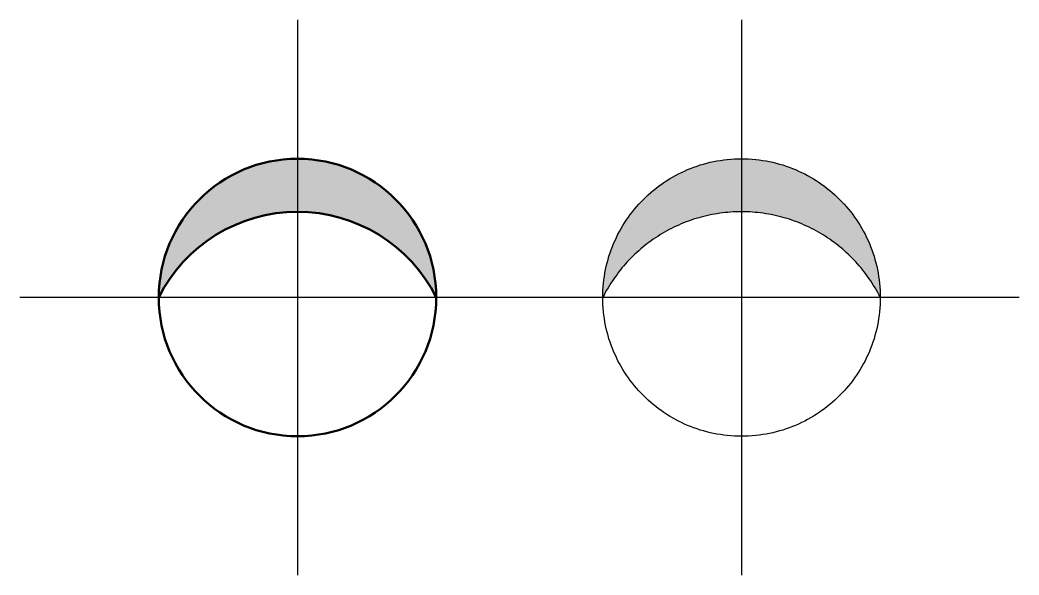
# Model space of a CAD drawing. Header units: millimetres. Extents: x -5302 to 21798, y 61761 to 66330.
# Drawn here: x 5633 to 6353, y 65930 to 66330 of the extents above; entities that cross this region are included whole.
import ezdxf

# ---------------------------------------------------------------- set-up
doc = ezdxf.new("R2010")
doc.units = ezdxf.units.MM
doc.header["$LTSCALE"] = 10
doc.linetypes.add('_aa', pattern=[1.4, 0.5, -0.2, 0.5, -0.2])
doc.linetypes.add('DASHDOT', pattern=[25.4, 12.7, -6.35, 0, -6.35])
doc.layers.get('0').update_dxf_attribs({"color": 3})
doc.layers.add('V-tvarovky', color=3, linetype='Continuous', lineweight=50)
doc.layers.add('VZT_EXHAUST', color=3, linetype='_aa')

# ---------------------------------------------------------------- blocks, each defined once
blk = doc.blocks.new('*U67')
at = {"linetype": 'ByBlock', "lineweight": -2, "ltscale": 2000}
blk.add_hatch(color=0, dxfattribs=at).paths.add_polyline_path([(0, 100, 0.414214), (-100, 0, 0.414214), (0, -100, -0.618034)])
at = {"color": 2, "linetype": 'DASHDOT', "lineweight": 25, "ltscale": 2000}
for p, q in [((0, 200), (0, -200)), ((-200, 0), (200, 0))]:
    blk.add_line(p, q, dxfattribs=at)
at = {"color": 0, "linetype": 'ByBlock', "lineweight": -2, "ltscale": 2000}
blk.add_circle((0, 0), 100, dxfattribs=at)
blk.add_arc((50, 0), 111.8, 116.56505, 243.43495, dxfattribs=at)
blk = doc.blocks.new('*U68')
at = {"linetype": 'ByBlock', "lineweight": -2, "ltscale": 2000}
blk.add_hatch(color=0, dxfattribs=at).paths.add_polyline_path([(0, 100, 0.414214), (-100, 0, 0.414214), (0, -100, -0.618034)])
at = {"color": 2, "linetype": 'DASHDOT', "lineweight": 25, "ltscale": 2000}
for p, q in [((0, 200), (0, -200)), ((-200, 0), (200, 0))]:
    blk.add_line(p, q, dxfattribs=at)
at = {"color": 0, "linetype": 'ByBlock', "lineweight": -2, "ltscale": 2000}
blk.add_circle((0, 0), 100, dxfattribs=at)
blk.add_arc((50, 0), 111.8, 116.56505, 243.43495, dxfattribs=at)

msp = doc.modelspace()

# ---------------------------------------------------------------- block references
at = {"layer": 'V-tvarovky', "ltscale": 2000, "rotation": 270.0011362782625}
msp.add_blockref('*U67', (5832.66, 66129.52), dxfattribs=at)
at = {"layer": 'VZT_EXHAUST', "ltscale": 200, "rotation": 270.0011362782656}
msp.add_blockref('*U68', (6152.66, 66129.52), dxfattribs=at)

doc.saveas('drawing.dxf')
